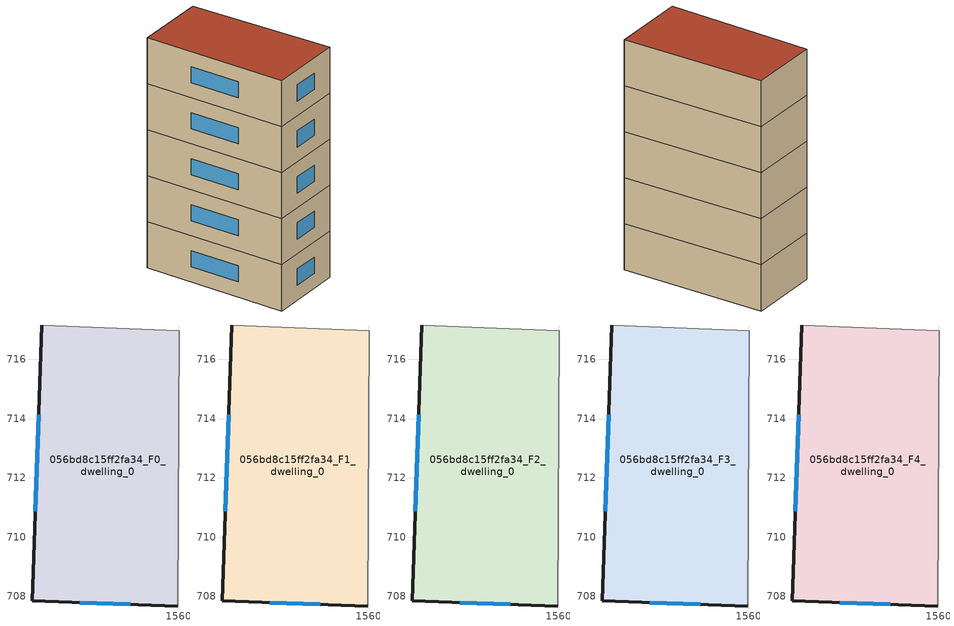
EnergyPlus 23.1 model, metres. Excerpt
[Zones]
056bd8c15ff2fa34_F0_dwelling_0
 floor ground (EU_floor_Construction): 1560.01,716.96 1559.96,707.67 1555.05,707.84 1555.37,717.16 z0
 wall outside (EU_wall_Construction): 1555.37,717.16 1555.05,707.84 1559.96,707.67 z0:3
 wall adiabatic (EU_wall_Construction): 1559.96,707.67 1560.01,716.96 1555.37,717.16 z0:3
 window (EU_Window_Construction): 1556.65,707.79 1558.37,707.73 / 1555.27,714.13 1555.16,710.87 z0.98:2.02
056bd8c15ff2fa34_F1_dwelling_0
 floor to 056bd8c15ff2fa34_F0_dwelling_0 (EU_floor_Construction): 1560.01,716.96 1559.96,707.67 1555.05,707.84 1555.37,717.16 z3
 wall outside (EU_wall_Construction): 1555.37,717.16 1555.05,707.84 1559.96,707.67 z3:6
 wall adiabatic (EU_wall_Construction): 1559.96,707.67 1560.01,716.96 1555.37,717.16 z3:6
 window (EU_Window_Construction): 1556.65,707.79 1558.37,707.73 / 1555.27,714.13 1555.16,710.87 z3.98:5.02
056bd8c15ff2fa34_F2_dwelling_0
 floor to 056bd8c15ff2fa34_F1_dwelling_0 (EU_floor_Construction): 1560.01,716.96 1559.96,707.67 1555.05,707.84 1555.37,717.16 z6
 wall outside (EU_wall_Construction): 1555.37,717.16 1555.05,707.84 1559.96,707.67 z6:9
 wall adiabatic (EU_wall_Construction): 1559.96,707.67 1560.01,716.96 1555.37,717.16 z6:9
 window (EU_Window_Construction): 1556.65,707.79 1558.37,707.73 / 1555.27,714.13 1555.16,710.87 z6.98:8.02
056bd8c15ff2fa34_F3_dwelling_0
 floor to 056bd8c15ff2fa34_F2_dwelling_0 (EU_floor_Construction): 1560.01,716.96 1559.96,707.67 1555.05,707.84 1555.37,717.16 z9
 wall outside (EU_wall_Construction): 1555.37,717.16 1555.05,707.84 1559.96,707.67 z9:12
 wall adiabatic (EU_wall_Construction): 1559.96,707.67 1560.01,716.96 1555.37,717.16 z9:12
 window (EU_Window_Construction): 1556.65,707.79 1558.37,707.73 / 1555.27,714.13 1555.16,710.87 z9.98:11.02
056bd8c15ff2fa34_F4_dwelling_0
 floor to 056bd8c15ff2fa34_F3_dwelling_0 (EU_floor_Construction): 1560.01,716.96 1559.96,707.67 1555.05,707.84 1555.37,717.16 z12
 wall outside (EU_wall_Construction): 1555.37,717.16 1555.05,707.84 1559.96,707.67 z12:15
 wall adiabatic (EU_wall_Construction): 1559.96,707.67 1560.01,716.96 1555.37,717.16 z12:15
 window (EU_Window_Construction): 1556.65,707.79 1558.37,707.73 / 1555.27,714.13 1555.16,710.87 z12.98:14.02
 roof outside (EU_roof_Construction): 1559.96,707.67 1560.01,716.96 1555.37,717.16 1555.05,707.84 z15
[Building]
EU S2 Campaign: North Axis=0; Terrain=City; Solar Distribution=FullExterior
[Site:Location]
Bologna: Latitude=44.5; Longitude=11.25; Time Zone=1; Elevation=37
[SizingPeriod:WeatherFileDays]
AnnualSizingPeriod: Begin Month=1; Begin Day of Month=1; End Month=12; End Day of Month=31; Day of Week for Start Day=Monday; Use Weather File Daylight Saving Period=No; Use Weather File Rain and Snow Indicators=No
[MATERIAL]
EU_InternalMass_Material: Roughness=MediumRough; Thickness=0.1; Conductivity=1; Density=1800; Specific Heat=900; Thermal Absorptance=0.9; Solar Absorptance=0.7; Visible Absorptance=0.7
[MATERIAL:NOMASS] Roughness=MediumRough; Thermal Absorptance=0.9; Solar Absorptance=0.7; Visible Absorptance=0.7
Name | Thermal Resistance
EU_wall_NoMass | 0.905828
EU_roof_NoMass | 0.37593
EU_floor_NoMass | 0.67114
[WINDOWMATERIAL:SIMPLEGLAZINGSYSTEM]
EU_Window_SimpleGlazing: UFactor=4.52486; Solar Heat Gain Coefficient=0.85; Visible Transmittance=0.85
[CONSTRUCTION]
EU_wall_Construction: EU_wall_NoMass
EU_roof_Construction: EU_roof_NoMass
EU_floor_Construction: EU_floor_NoMass
EU_Window_Construction: EU_Window_SimpleGlazing
EU_InternalMass_Construction: EU_InternalMass_Material
[ZONE] Type=1; Multiplier=1; Ceiling Height=autocalculate; Floor Area=autocalculate; Part of Total Floor Area=Yes
Name | Volume
056bd8c15ff2fa34_F0_dwelling_0 | 133.323
056bd8c15ff2fa34_F1_dwelling_0; 056bd8c15ff2fa34_F2_dwelling_0; 056bd8c15ff2fa34_F3_dwelling_0; 056bd8c15ff2fa34_F4_dwelling_0 | 133.322
[INTERNALMASS] Construction=EU_InternalMass_Construction; Surface Area=44.4408
Name | Zone or ZoneList
056bd8c15ff2fa34_F0_dwelling_0_EU_InternalMass | 056bd8c15ff2fa34_F0_dwelling_0
056bd8c15ff2fa34_F1_dwelling_0_EU_InternalMass | 056bd8c15ff2fa34_F1_dwelling_0
056bd8c15ff2fa34_F2_dwelling_0_EU_InternalMass | 056bd8c15ff2fa34_F2_dwelling_0
056bd8c15ff2fa34_F3_dwelling_0_EU_InternalMass | 056bd8c15ff2fa34_F3_dwelling_0
056bd8c15ff2fa34_F4_dwelling_0_EU_InternalMass | 056bd8c15ff2fa34_F4_dwelling_0
[OTHEREQUIPMENT] Fuel Type=Electricity; Design Level Calculation Method=Watts/Area; Power per Zone Floor Area=1; Fraction Latent=0; Fraction Radiant=0; Fraction Lost=0; Carbon Dioxide Generation Rate=0; EndUse Subcategory=EU_Step8_InternalGains
Name | Zone or ZoneList or Space or SpaceList | Schedule
EU_Step8_InternalGain_056bd8c15ff2fa34_F0_dwelling_0_f000 | 056bd8c15ff2fa34_F0_dwelling_0 | EU_Step8_GainSchedule_056bd8c15ff2fa34_F0_dwelling_0_f000
EU_Step8_InternalGain_056bd8c15ff2fa34_F1_dwelling_0_f000 | 056bd8c15ff2fa34_F1_dwelling_0 | EU_Step8_GainSchedule_056bd8c15ff2fa34_F1_dwelling_0_f000
EU_Step8_InternalGain_056bd8c15ff2fa34_F2_dwelling_0_f000 | 056bd8c15ff2fa34_F2_dwelling_0 | EU_Step8_GainSchedule_056bd8c15ff2fa34_F2_dwelling_0_f000
EU_Step8_InternalGain_056bd8c15ff2fa34_F3_dwelling_0_f000 | 056bd8c15ff2fa34_F3_dwelling_0 | EU_Step8_GainSchedule_056bd8c15ff2fa34_F3_dwelling_0_f000
EU_Step8_InternalGain_056bd8c15ff2fa34_F4_dwelling_0_f000 | 056bd8c15ff2fa34_F4_dwelling_0 | EU_Step8_GainSchedule_056bd8c15ff2fa34_F4_dwelling_0_f000
[ZONEVENTILATION:DESIGNFLOWRATE] Schedule=EU_AlwaysOn; Design Flow Rate Calculation Method=AirChanges/Hour; Air Changes per Hour=0.73129; Ventilation Type=Natural; Fan Pressure Rise=0; Fan Total Efficiency=1; Constant Term Coefficient=1; Temperature Term Coefficient=0; Velocity Term Coefficient=0; Velocity Squared Term Coefficient=0; Minimum Indoor Temperature=-100; Maximum Indoor Temperature=100; Delta Temperature=-100; Minimum Outdoor Temperature=-100; Maximum Outdoor Temperature=100; Maximum Wind Speed=40
Name | Zone or ZoneList or Space or SpaceList
EU_ConstantAir_056bd8c15ff2fa34_F0_dwelling_0 | 056bd8c15ff2fa34_F0_dwelling_0
EU_ConstantAir_056bd8c15ff2fa34_F1_dwelling_0 | 056bd8c15ff2fa34_F1_dwelling_0
EU_ConstantAir_056bd8c15ff2fa34_F2_dwelling_0 | 056bd8c15ff2fa34_F2_dwelling_0
EU_ConstantAir_056bd8c15ff2fa34_F3_dwelling_0 | 056bd8c15ff2fa34_F3_dwelling_0
EU_ConstantAir_056bd8c15ff2fa34_F4_dwelling_0 | 056bd8c15ff2fa34_F4_dwelling_0
[HVACTEMPLATE:THERMOSTAT] Constant Heating Setpoint=20; Constant Cooling Setpoint=50
EU_HeatOnly_056bd8c15ff2fa34_F0_dwelling_0; EU_HeatOnly_056bd8c15ff2fa34_F1_dwelling_0; EU_HeatOnly_056bd8c15ff2fa34_F2_dwelling_0; EU_HeatOnly_056bd8c15ff2fa34_F3_dwelling_0; EU_HeatOnly_056bd8c15ff2fa34_F4_dwelling_0
[HVACTEMPLATE:ZONE:IDEALLOADSAIRSYSTEM] System Availability Schedule=EU_AlwaysOn; Maximum Heating Supply Air Temperature=50; Minimum Cooling Supply Air Temperature=13; Maximum Heating Supply Air Humidity Ratio=0.0156; Minimum Cooling Supply Air Humidity Ratio=0.0077; Heating Limit=NoLimit; Cooling Limit=NoLimit; Heating Availability Schedule=EU_AlwaysOn; Cooling Availability Schedule=EU_CoolingOff; Dehumidification Control Type=ConstantSensibleHeatRatio; Cooling Sensible Heat Ratio=0.7; Dehumidification Setpoint=60; Humidification Control Type=None; Humidification Setpoint=30; Outdoor Air Method=None; Outdoor Air Flow Rate per Person=0.00944; Outdoor Air Flow Rate per Zone Floor Area=0; Outdoor Air Flow Rate per Zone=0; Demand Controlled Ventilation Type=None; Outdoor Air Economizer Type=NoEconomizer; Heat Recovery Type=None; Sensible Heat Recovery Effectiveness=0.7; Latent Heat Recovery Effectiveness=0.65
Name | Template Thermostat
056bd8c15ff2fa34_F0_dwelling_0 | EU_HeatOnly_056bd8c15ff2fa34_F0_dwelling_0
056bd8c15ff2fa34_F1_dwelling_0 | EU_HeatOnly_056bd8c15ff2fa34_F1_dwelling_0
056bd8c15ff2fa34_F2_dwelling_0 | EU_HeatOnly_056bd8c15ff2fa34_F2_dwelling_0
056bd8c15ff2fa34_F3_dwelling_0 | EU_HeatOnly_056bd8c15ff2fa34_F3_dwelling_0
056bd8c15ff2fa34_F4_dwelling_0 | EU_HeatOnly_056bd8c15ff2fa34_F4_dwelling_0
[SIZING:ZONE] Zone Cooling Design Supply Air Temperature Input Method=SupplyAirTemperature; Zone Cooling Design Supply Air Temperature=13; Zone Heating Design Supply Air Temperature Input Method=SupplyAirTemperature; Zone Heating Design Supply Air Temperature=50; Zone Cooling Design Supply Air Humidity Ratio=0.008; Zone Heating Design Supply Air Humidity Ratio=0.008; Cooling Design Air Flow Method=DesignDay; Cooling Design Air Flow Rate=0; Cooling Minimum Air Flow per Zone Floor Area=0.000762; Cooling Minimum Air Flow=0; Cooling Minimum Air Flow Fraction=0.2; Heating Design Air Flow Method=DesignDay; Heating Design Air Flow Rate=0; Heating Maximum Air Flow per Zone Floor Area=0.002032; Heating Maximum Air Flow=0.141576; Heating Maximum Air Flow Fraction=0.3; Account for Dedicated Outdoor Air System=No; Dedicated Outdoor Air System Control Strategy=NeutralSupplyAir; Dedicated Outdoor Air Low Setpoint Temperature for Design=autosize; Dedicated Outdoor Air High Setpoint Temperature for Design=autosize; Zone Load Sizing Method=Sensible Load Only No Latent Load; Zone Latent Cooling Design Supply Air Humidity Ratio Input Method=HumidityRatioDifference; Zone Cooling Design Supply Air Humidity Ratio Difference=0.005; Zone Latent Heating Design Supply Air Humidity Ratio Input Method=HumidityRatioDifference; Zone Humidification Design Supply Air Humidity Ratio Difference=0.005
056bd8c15ff2fa34_F0_dwelling_0; 056bd8c15ff2fa34_F1_dwelling_0; 056bd8c15ff2fa34_F2_dwelling_0; 056bd8c15ff2fa34_F3_dwelling_0; 056bd8c15ff2fa34_F4_dwelling_0
[SCHEDULE:CONSTANT]
Name | Hourly Value
EU_AlwaysOn | 1
EU_CoolingOff | 0
[SCHEDULE:FILE] Column Number=1; Rows to Skip at Top=0; Number of Hours of Data=8760; Column Separator=Comma; Interpolate to Timestep=No; Minutes per Item=60; Adjust Schedule for Daylight Savings=Yes
Name | File
EU_Step8_GainSchedule_056bd8c15ff2fa34_F0_dwelling_0_f000 | ../../schedules/056bd8c15ff2fa34/056bd8c15ff2fa34_F0_dwelling_0_f000_gain.csv
EU_Step8_GainSchedule_056bd8c15ff2fa34_F1_dwelling_0_f000 | ../../schedules/056bd8c15ff2fa34/056bd8c15ff2fa34_F1_dwelling_0_f000_gain.csv
EU_Step8_GainSchedule_056bd8c15ff2fa34_F2_dwelling_0_f000 | ../../schedules/056bd8c15ff2fa34/056bd8c15ff2fa34_F2_dwelling_0_f000_gain.csv
EU_Step8_GainSchedule_056bd8c15ff2fa34_F3_dwelling_0_f000 | ../../schedules/056bd8c15ff2fa34/056bd8c15ff2fa34_F3_dwelling_0_f000_gain.csv
EU_Step8_GainSchedule_056bd8c15ff2fa34_F4_dwelling_0_f000 | ../../schedules/056bd8c15ff2fa34/056bd8c15ff2fa34_F4_dwelling_0_f000_gain.csv
